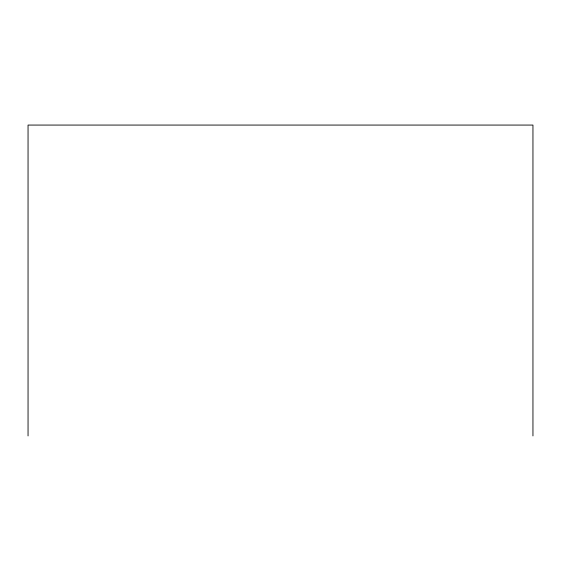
<?xml version="1.0" encoding="UTF-8"?>
<svg xmlns="http://www.w3.org/2000/svg" width="561" height="561" viewBox="0 0 561 561"><rect width="100%" height="100%" fill="white"/><g stroke="black" fill="none" stroke-linecap="round" stroke-linejoin="round"><path stroke-width="0.84" d="M532.95 435.932L532.95 125.068L28.05 125.068L28.05 435.932"/></g></svg>
